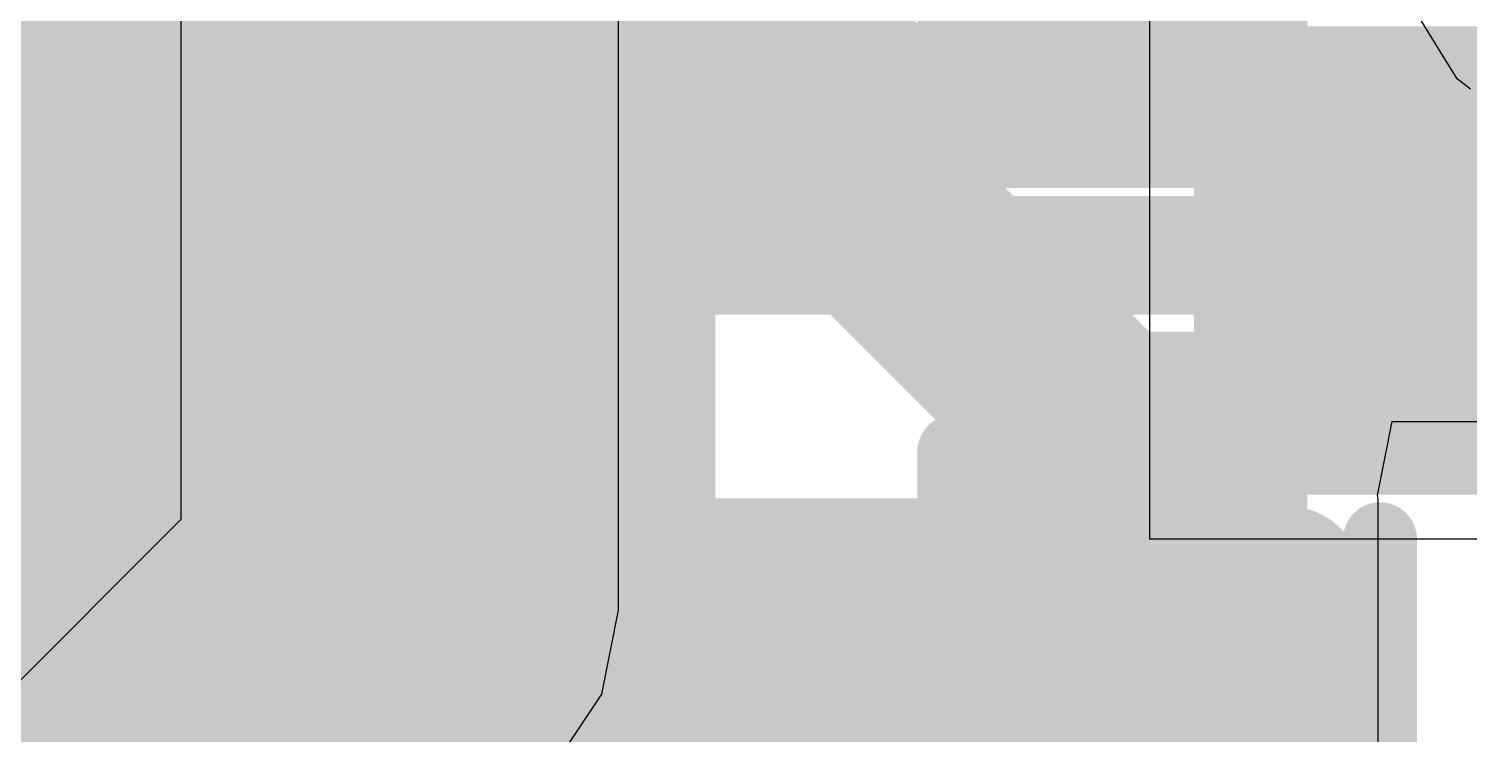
# Model space of a CAD drawing. Header units: inches. Extents: x -27 to 89, y -7 to 71.
# Drawn here: x 4.888 to 7.361, y 10.036 to 11.246 of the extents above; entities that cross this region are included whole.
import ezdxf

# ---------------------------------------------------------------- set-up
doc = ezdxf.new("R2010")
doc.units = ezdxf.units.IN
for name, color, linetype in [('Bottom Layer', 5, 'Continuous'), ('Bottom Overlay', 54, 'Continuous'), ('Bottom Paste', 16, 'Continuous'), ('Bottom Solder', 6, 'Continuous'), ('Dimensions', 6, 'Continuous'), ('Top Layer', 1, 'Continuous'), ('Top Overlay', 2, 'Continuous'), ('Top Paste', 8, 'Continuous'), ('Top Solder', 216, 'Continuous')]:
    doc.layers.add(name, color=color, linetype=linetype)

# ---------------------------------------------------------------- blocks, each defined once
blk = doc.blocks.new('C___0402_B_24')
at = {"layer": 'Bottom Layer'}
for points in [[(-0.2413, 0.3175), (-0.2412999999999999, -0.3175), (-0.6985, -0.3175), (-0.6985, 0.3175)], [(0.6985, 0.3175), (0.6985, -0.3175), (0.2413, -0.3175), (0.2412999999999999, 0.3175)]]:
    blk.add_hatch(color=5, dxfattribs=at).paths.add_polyline_path(points)
at = {"layer": 'Bottom Paste'}
for points in [[(-0.2413, 0.3175), (-0.2412999999999999, -0.3175), (-0.6985, -0.3175), (-0.6985, 0.3175)], [(0.6985, 0.3175), (0.6985, -0.3175), (0.2413, -0.3175), (0.2412999999999999, 0.3175)]]:
    blk.add_hatch(color=16, dxfattribs=at).paths.add_polyline_path(points)
at = {"layer": 'Bottom Solder'}
for points in [[(-0.18130012, 0.37749988), (-0.18130012, -0.37749988), (-0.7584998799999999, -0.37749988), (-0.7584998799999999, 0.37749988)], [(0.7584998799999999, 0.37749988), (0.7584998799999999, -0.37749988), (0.18130012, -0.37749988), (0.18130012, 0.37749988)]]:
    blk.add_hatch(color=6, dxfattribs=at).paths.add_polyline_path(points)
at = {"layer": 'Bottom Overlay'}
for points in [[(-0.2794, 0.4064, 0.127, 0.127, 0), (-0.7874, 0.4064, 0.127, 0.127, 0)], [(-0.7874, 0.4064, 0.127, 0.127, 0), (-0.7874, -0.4064, 0.127, 0.127, 0)], [(0.7874, 0.4064, 0.127, 0.127, 0), (0.2794, 0.4064, 0.127, 0.127, 0)], [(0.7874, 0.4064, 0.127, 0.127, 0), (0.7874, -0.4064, 0.127, 0.127, 0)], [(-0.2794, -0.4064, 0.127, 0.127, 0), (-0.7874, -0.4064, 0.127, 0.127, 0)], [(0.7874, -0.4064, 0.127, 0.127, 0), (0.2794, -0.4064, 0.127, 0.127, 0)]]:
    blk.add_lwpolyline(points, format="xyseb", dxfattribs=at)
for points in [[(-0.8191499999999999, 0.4064, 0.0635, 0.0635, 1), (-0.7556499999999999, 0.4064, 0.0635, 0.0635, 1)], [(-0.8191499999999999, 0.4064, 0.0635, 0.0635, 1), (-0.7556499999999999, 0.4064, 0.0635, 0.0635, 1)], [(-0.31115, 0.4064, 0.0635, 0.0635, 1), (-0.24765, 0.4064, 0.0635, 0.0635, 1)], [(0.24765, 0.4064, 0.0635, 0.0635, 1), (0.31115, 0.4064, 0.0635, 0.0635, 1)], [(0.7556499999999999, 0.4064, 0.0635, 0.0635, 1), (0.8191499999999999, 0.4064, 0.0635, 0.0635, 1)], [(0.7556499999999999, 0.4064, 0.0635, 0.0635, 1), (0.8191499999999999, 0.4064, 0.0635, 0.0635, 1)], [(-0.8191499999999999, -0.4064, 0.0635, 0.0635, 1), (-0.7556499999999999, -0.4064, 0.0635, 0.0635, 1)], [(-0.8191499999999999, -0.4064, 0.0635, 0.0635, 1), (-0.7556499999999999, -0.4064, 0.0635, 0.0635, 1)], [(-0.31115, -0.4064, 0.0635, 0.0635, 1), (-0.24765, -0.4064, 0.0635, 0.0635, 1)], [(0.24765, -0.4064, 0.0635, 0.0635, 1), (0.31115, -0.4064, 0.0635, 0.0635, 1)], [(0.7556499999999999, -0.4064, 0.0635, 0.0635, 1), (0.8191499999999999, -0.4064, 0.0635, 0.0635, 1)], [(0.7556499999999999, -0.4064, 0.0635, 0.0635, 1), (0.8191499999999999, -0.4064, 0.0635, 0.0635, 1)]]:
    blk.add_lwpolyline(points, format="xyseb", close=True, dxfattribs=at)
blk = doc.blocks.new('C___0402_B_25')
at = {"layer": 'Bottom Layer'}
for points in [[(-0.2413, 0.3175), (-0.2412999999999999, -0.3175), (-0.6985, -0.3175), (-0.6985, 0.3175)], [(0.6985, 0.3175), (0.6985, -0.3175), (0.2413, -0.3175), (0.2412999999999999, 0.3175)]]:
    blk.add_hatch(color=5, dxfattribs=at).paths.add_polyline_path(points)
at = {"layer": 'Bottom Paste'}
for points in [[(-0.2413, 0.3175), (-0.2412999999999999, -0.3175), (-0.6985, -0.3175), (-0.6985, 0.3175)], [(0.6985, 0.3175), (0.6985, -0.3175), (0.2413, -0.3175), (0.2412999999999999, 0.3175)]]:
    blk.add_hatch(color=16, dxfattribs=at).paths.add_polyline_path(points)
at = {"layer": 'Bottom Solder'}
for points in [[(-0.18130012, 0.37749988), (-0.18130012, -0.37749988), (-0.7584998799999999, -0.37749988), (-0.7584998799999999, 0.37749988)], [(0.7584998799999999, 0.37749988), (0.7584998799999999, -0.37749988), (0.18130012, -0.37749988), (0.18130012, 0.37749988)]]:
    blk.add_hatch(color=6, dxfattribs=at).paths.add_polyline_path(points)
at = {"layer": 'Bottom Overlay'}
for points in [[(-0.2794, 0.4064, 0.127, 0.127, 0), (-0.7874, 0.4064, 0.127, 0.127, 0)], [(-0.7874, 0.4064, 0.127, 0.127, 0), (-0.7874, -0.4064, 0.127, 0.127, 0)], [(0.7874, 0.4064, 0.127, 0.127, 0), (0.2794, 0.4064, 0.127, 0.127, 0)], [(0.7874, 0.4064, 0.127, 0.127, 0), (0.7874, -0.4064, 0.127, 0.127, 0)], [(-0.2794, -0.4064, 0.127, 0.127, 0), (-0.7874, -0.4064, 0.127, 0.127, 0)], [(0.7874, -0.4064, 0.127, 0.127, 0), (0.2794, -0.4064, 0.127, 0.127, 0)]]:
    blk.add_lwpolyline(points, format="xyseb", dxfattribs=at)
for points in [[(-0.8191499999999999, 0.4064, 0.0635, 0.0635, 1), (-0.7556499999999999, 0.4064, 0.0635, 0.0635, 1)], [(-0.8191499999999999, 0.4064, 0.0635, 0.0635, 1), (-0.7556499999999999, 0.4064, 0.0635, 0.0635, 1)], [(-0.31115, 0.4064, 0.0635, 0.0635, 1), (-0.24765, 0.4064, 0.0635, 0.0635, 1)], [(0.24765, 0.4064, 0.0635, 0.0635, 1), (0.31115, 0.4064, 0.0635, 0.0635, 1)], [(0.7556499999999999, 0.4064, 0.0635, 0.0635, 1), (0.8191499999999999, 0.4064, 0.0635, 0.0635, 1)], [(0.7556499999999999, 0.4064, 0.0635, 0.0635, 1), (0.8191499999999999, 0.4064, 0.0635, 0.0635, 1)], [(-0.8191499999999999, -0.4064, 0.0635, 0.0635, 1), (-0.7556499999999999, -0.4064, 0.0635, 0.0635, 1)], [(-0.8191499999999999, -0.4064, 0.0635, 0.0635, 1), (-0.7556499999999999, -0.4064, 0.0635, 0.0635, 1)], [(-0.31115, -0.4064, 0.0635, 0.0635, 1), (-0.24765, -0.4064, 0.0635, 0.0635, 1)], [(0.24765, -0.4064, 0.0635, 0.0635, 1), (0.31115, -0.4064, 0.0635, 0.0635, 1)], [(0.7556499999999999, -0.4064, 0.0635, 0.0635, 1), (0.8191499999999999, -0.4064, 0.0635, 0.0635, 1)], [(0.7556499999999999, -0.4064, 0.0635, 0.0635, 1), (0.8191499999999999, -0.4064, 0.0635, 0.0635, 1)]]:
    blk.add_lwpolyline(points, format="xyseb", close=True, dxfattribs=at)
blk = doc.blocks.new('TC_0522C_1_7_260G__28')
at = {"layer": 'Top Layer'}
blk.add_hatch(color=1, dxfattribs=at).paths.add_polyline_path([(-3.49999935, -1.54999944), (-2.49999881, -1.54999944), (-2.49999881, -2.14999824), (-3.49999935, -2.14999824)])
at = {"layer": 'Top Paste'}
blk.add_hatch(color=8, dxfattribs=at).paths.add_polyline_path([(-3.49999935, -1.54999944), (-2.49999881, -1.54999944), (-2.49999881, -2.14999824), (-3.49999935, -2.14999824)])
at = {"layer": 'Top Solder'}
blk.add_hatch(color=216, dxfattribs=at).paths.add_polyline_path([(-3.60159935, -1.44839944), (-2.39839881, -1.44839944), (-2.39839881, -2.25159824), (-3.60159935, -2.25159824)])
at = {"layer": 'Top Overlay'}
for points in [[(-2.71779746, -1.3716, 0.127, 0.127, 0), (-2.7178, 1.397, 0.127, 0.127, 0)], [(-1.42239746, -2.66699746, 0.127, 0.127, 0), (-1.87959746, -2.20979746, 0.127, 0.127, 0)]]:
    blk.add_lwpolyline(points, format="xyseb", dxfattribs=at)
for points in [[(-2.74954746, -1.3716, 0.0635, 0.0635, 1), (-2.68604746, -1.3716, 0.0635, 0.0635, 1)], [(-1.91134746, -2.20979746, 0.0635, 0.0635, 1), (-1.84784746, -2.20979746, 0.0635, 0.0635, 1)]]:
    blk.add_lwpolyline(points, format="xyseb", close=True, dxfattribs=at)
blk = doc.blocks.new('TSOT_23_8_B_33')
at = {"layer": 'Bottom Layer'}
for points in [[(-0.77499972, 0.09999853000000007), (-1.82500016, 0.09999852999999992), (-1.82500016, 0.5499976299999999), (-0.77499972, 0.5499976300000001)], [(-0.77499972, -0.5500001699999999), (-1.82500016, -0.5500001700000001), (-1.82500016, -0.1000010700000001), (-0.77499972, -0.1000010699999999)]]:
    blk.add_hatch(color=5, dxfattribs=at).paths.add_polyline_path(points)
at = {"layer": 'Bottom Paste'}
for points in [[(-0.77499972, 0.09999853000000007), (-1.82500016, 0.09999852999999992), (-1.82500016, 0.5499976299999999), (-0.77499972, 0.5499976300000001)], [(-0.77499972, -0.5500001699999999), (-1.82500016, -0.5500001700000001), (-1.82500016, -0.1000010700000001), (-0.77499972, -0.1000010699999999)]]:
    blk.add_hatch(color=16, dxfattribs=at).paths.add_polyline_path(points)
at = {"layer": 'Bottom Solder'}
for points in [[(-0.6733997199999999, -0.001601469999999926), (-1.92660016, -0.001601470000000074), (-1.92660016, 0.6515976299999999), (-0.6733997199999999, 0.65159763)], [(-0.6733997199999999, -0.6516001699999999), (-1.92660016, -0.65160017), (-1.92660016, 0.001598929999999926), (-0.6733997199999999, 0.001598930000000074)], [(-0.6733997199999999, -1.30160141), (-1.92660016, -1.30160141), (-1.92660016, -0.64840231), (-0.6733997199999999, -0.6484023099999998)]]:
    blk.add_hatch(color=6, dxfattribs=at).paths.add_polyline_path(points)

msp = doc.modelspace()

# ---------------------------------------------------------------- hatches: boundary and pattern name
at = {"layer": 'Bottom Layer'}
msp.add_hatch(color=5, dxfattribs=at).paths.add_polyline_path([(4.91519972, 9.991001099999998), (7.0231, 9.991001099999998), (7.0231, 10.44100274), (4.91519972, 10.44100274)])

# ---------------------------------------------------------------- linework, layer by layer
for p, q in [((7.339921819999999, 11.16055426), (7.27251276, 11.2693831)), ((7.36280468, 11.14238056), (7.339921819999999, 11.16055426)), ((7.20346032, 10.44563316), (7.228586, 10.57263316)), ((7.228586, 10.57263316), (8.31661786, 10.57263316)), ((7.204382339999999, 10.44100274), (7.20346032, 10.44563316)), ((7.204382339999999, 9.991001099999998), (7.204382339999999, 10.44100274))]:
    msp.add_line(p, q, dxfattribs=at)
for points in [[(5.44019994, 10.86600062, 0.2032, 0.2032, 0), (5.4486937, 10.85750686, 0.2032, 0.2032, 0)], [(5.4486937, 10.85750686, 0.2032, 0.2032, 0), (8.69809538, 10.85750686, 0.2032, 0.2032, 0)]]:
    msp.add_lwpolyline(points, format="xyseb", dxfattribs=at)
for points in [[(5.38939994, 10.86600062, 0.1016, 0.1016, 1), (5.490999939999999, 10.86600062, 0.1016, 0.1016, 1)], [(5.3978937, 10.85750686, 0.1016, 0.1016, 1), (5.499493699999999, 10.85750686, 0.1016, 0.1016, 1)], [(5.3978937, 10.85750686, 0.1016, 0.1016, 1), (5.499493699999999, 10.85750686, 0.1016, 0.1016, 1)]]:
    msp.add_lwpolyline(points, format="xyseb", close=True, dxfattribs=at)
at = {"layer": 'Dimensions'}
for points in [[(5.90857848, 11.44999996, 0.254, 0.254, 0), (6.949998799999999, 10.40857964, 0.254, 0.254, 0)], [(5.79999856, 11.10000066, 0.254, 0.254, 0), (5.79999856, 11.40000006, 0.254, 0.254, 0)], [(5.88786732, 11.40000006, 0.254, 0.254, 0), (6.899998899999999, 10.38787102, 0.254, 0.254, 0)], [(5.79999856, 11.10000066, 0.254, 0.254, 0), (6.09999796, 11.10000066, 0.254, 0.254, 0)], [(6.09999796, 11.10000066, 0.254, 0.254, 0), (6.599999499999999, 10.60000166, 0.254, 0.254, 0)], [(6.25857778, 11.10000066, 0.254, 0.254, 0), (7.049998599999999, 11.10000066, 0.254, 0.254, 0)], [(7.049998599999999, 11.10000066, 0.254, 0.254, 0), (7.1428229, 11.10000066, 0.254, 0.254, 0)], [(7.049998599999999, 10.60000166, 0.254, 0.254, 0), (7.049998599999999, 11.10000066, 0.254, 0.254, 0)], [(7.1428229, 11.10000066, 0.254, 0.254, 0), (7.185220579999999, 11.10000066, 0.254, 0.254, 0)], [(7.1428229, 10.60000166, 0.254, 0.254, 0), (7.1428229, 11.10000066, 0.254, 0.254, 0)], [(7.185220579999999, 11.10000066, 0.254, 0.254, 0), (7.231634, 11.10000066, 0.254, 0.254, 0)], [(7.185220579999999, 10.60000166, 0.254, 0.254, 0), (7.185220579999999, 11.10000066, 0.254, 0.254, 0)], [(7.231634, 11.10000066, 0.254, 0.254, 0), (7.69999984, 11.10000066, 0.254, 0.254, 0)], [(7.231634, 10.60000166, 0.254, 0.254, 0), (7.231634, 11.10000066, 0.254, 0.254, 0)], [(4.709485119999999, 10.86412102, 0.254, 0.254, -0.04649026391168175), (5.04545092, 10.79471298, 0.254, 0.254, 0)], [(4.49999862, 10.8256578, 0.254, 0.254, -0.9999999999999999), (4.49999862, 7.174346839999999, 0.254, 0.254, 0)], [(5.04545092, 10.79471044, 0.254, 0.254, -0.006754652555023862), (5.094028419999999, 10.77916056, 0.254, 0.254, 0)], [(5.094028419999999, 10.77916056, 0.254, 0.254, 0), (5.11015234, 10.77367924, 0.254, 0.254, 0)], [(4.632556139999999, 10.77077348, 0.254, 0.254, -0.04138337073966245), (4.91954566, 10.72541162, 0.254, 0.254, 0)], [(5.11015234, 10.77367924, 0.254, 0.254, 0), (5.11546856, 10.77183774, 0.254, 0.254, 0)], [(5.11546856, 10.77183774, 0.254, 0.254, 0), (5.1207416, 10.76999624, 0.254, 0.254, 0)], [(5.1207416, 10.76999624, 0.254, 0.254, 0), (5.12598416, 10.76814966, 0.254, 0.254, 0)], [(5.12598416, 10.76814966, 0.254, 0.254, 0), (5.1312064, 10.76629292, 0.254, 0.254, 0)], [(5.1312064, 10.76629292, 0.254, 0.254, 0), (5.13641848, 10.76442094, 0.254, 0.254, 0)], [(5.13641848, 10.76442094, 0.254, 0.254, 0), (5.14163056, 10.76253118, 0.254, 0.254, 0)], [(5.14163056, 10.76253118, 0.254, 0.254, 0), (5.157388719999999, 10.75670442, 0.254, 0.254, 0)], [(5.157388719999999, 10.75670442, 0.254, 0.254, 0), (5.16271764, 10.75469528, 0.254, 0.254, 0)], [(5.16271764, 10.75469528, 0.254, 0.254, 0), (5.1680999, 10.75264804, 0.254, 0.254, 0)], [(5.1680999, 10.75264804, 0.254, 0.254, 0), (5.17355328, 10.75055508, 0.254, 0.254, 0)], [(5.17355328, 10.75055508, 0.254, 0.254, 0), (5.179082859999999, 10.74841132, 0.254, 0.254, 0)], [(5.179082859999999, 10.74841132, 0.254, 0.254, 0), (5.1846988, 10.74621676, 0.254, 0.254, 0)], [(5.1846988, 10.74621676, 0.254, 0.254, 0), (5.19041888, 10.74396378, 0.254, 0.254, 0)], [(5.19041888, 10.74396378, 0.254, 0.254, 0), (5.19618468, 10.7416727, 0.254, 0.254, 0)], [(5.19618468, 10.7416727, 0.254, 0.254, -0.00563168888976735), (5.23624556, 10.72515, 0.254, 0.254, 0)], [(4.91954566, 10.72541416, 0.254, 0.254, -0.006796890249180593), (4.96677188, 10.71321454, 0.254, 0.254, 0)], [(4.96677188, 10.71321454, 0.254, 0.254, 0), (4.9971833, 10.70463188, 0.254, 0.254, 0)], [(4.9971833, 10.70463188, 0.254, 0.254, -0.0902708687378922), (5.565394, 10.42052526, 0.254, 0.254, 0)], [(5.236248099999999, 10.72515254, 0.254, 0.254, -0.006481059442711229), (5.281386439999999, 10.70524656, 0.254, 0.254, 0)], [(5.2813839, 10.70524402, 0.254, 0.254, -0.007340024396047336), (5.33133554, 10.68154582, 0.254, 0.254, 0)], [(5.33133554, 10.68154582, 0.254, 0.254, -0.0106736875925717), (5.40192976, 10.64488346, 0.254, 0.254, 0)], [(5.40192976, 10.644886, 0.254, 0.254, -0.04710975130350849), (5.6894984, 10.45045408, 0.254, 0.254, 0)], [(6.599999499999999, 10.30000226, 0.254, 0.254, 0), (6.599999499999999, 10.60000166, 0.254, 0.254, 0)], [(6.758579319999999, 10.60000166, 0.254, 0.254, 0), (7.049998599999999, 10.60000166, 0.254, 0.254, 0)], [(7.049998599999999, 10.60000166, 0.254, 0.254, 0), (7.1428229, 10.60000166, 0.254, 0.254, 0)], [(7.1428229, 10.60000166, 0.254, 0.254, 0), (7.185220579999999, 10.60000166, 0.254, 0.254, 0)], [(7.185220579999999, 10.60000166, 0.254, 0.254, 0), (7.231634, 10.60000166, 0.254, 0.254, 0)], [(7.231634, 10.60000166, 0.254, 0.254, 0), (7.69999984, 10.60000166, 0.254, 0.254, 0)], [(5.689500939999999, 10.45045154, 0.254, 0.254, -0.00813929296973375), (5.7362217, 10.41072594, 0.254, 0.254, 0)], [(5.565394, 10.42052526, 0.254, 0.254, -0.004978584098130129), (5.592602479999999, 10.39968964, 0.254, 0.254, 0)], [(5.736224239999999, 10.41072848, 0.254, 0.254, -0.006462547606472917), (5.77279262, 10.37774912, 0.254, 0.254, 0)], [(6.899998899999999, 10.38787102, 0.254, 0.254, 0), (6.949998799999999, 10.40857964, 0.254, 0.254, 0)], [(6.949998799999999, 10.30000226, 0.254, 0.254, 0), (6.949998799999999, 10.40857964, 0.254, 0.254, 0)], [(5.592602479999999, 10.39968964, 0.254, 0.254, -0.005804430428213729), (5.62416452, 10.3744268, 0.254, 0.254, 0)], [(6.899998899999999, 10.30000226, 0.254, 0.254, 0), (6.899998899999999, 10.38787102, 0.254, 0.254, 0)], [(5.62416452, 10.3744268, 0.254, 0.254, -0.006640871347388536), (5.65993534, 10.34429986, 0.254, 0.254, 0)], [(5.77279008, 10.37775166, 0.254, 0.254, -0.005613300573977141), (5.80419464, 10.3480235, 0.254, 0.254, 0)], [(5.65993534, 10.3443024, 0.254, 0.254, -0.009168157268736947), (5.708487439999999, 10.30071346, 0.254, 0.254, 0)], [(5.80419464, 10.34802096, 0.254, 0.254, -0.01117700047595435), (5.865119079999999, 10.28634722, 0.254, 0.254, 0)], [(5.708487439999999, 10.30071346, 0.254, 0.254, -0.0601378076736282), (5.98603832, 9.971740279999999, 0.254, 0.254, 0)], [(5.865119079999999, 10.28634722, 0.254, 0.254, -0.005656669671801436), (5.894382419999999, 10.2546531, 0.254, 0.254, 0)], [(6.599999499999999, 10.30000226, 0.254, 0.254, 0), (6.899998899999999, 10.30000226, 0.254, 0.254, 0)], [(6.899998899999999, 10.30000226, 0.254, 0.254, 0), (7.049998599999999, 10.30000226, 0.254, 0.254, 0)], [(6.899998899999999, 7.69999984, 0.254, 0.254, 0), (6.899998899999999, 10.30000226, 0.254, 0.254, 0)], [(7.049998599999999, 7.69999984, 0.254, 0.254, 0), (7.049998599999999, 10.30000226, 0.254, 0.254, 0)], [(5.89438496, 10.2546531, 0.254, 0.254, -0.006510992796997654), (5.92682076, 10.21776214, 0.254, 0.254, 0)], [(5.926818219999999, 10.21776214, 0.254, 0.254, -0.008195938290852335), (5.96585548, 10.17064006, 0.254, 0.254, 0)], [(5.96585548, 10.17064006, 0.254, 0.254, -0.01403472944475421), (6.02836488, 10.0879656, 0.254, 0.254, 0)], [(6.028367419999999, 10.08796814, 0.254, 0.254, -0.02980162167333127), (6.1447299, 9.90221794, 0.254, 0.254, 0)], [(4.49999862, 10.00000286, 0.254, 0.254, -0.9999999999999999), (4.49999862, 8.00000178, 0.254, 0.254, 0)], [(5.98603832, 9.97173774, 0.254, 0.254, -0.0139848636294161), (6.03768414, 9.8879279, 0.254, 0.254, 0)]]:
    msp.add_lwpolyline(points, format="xyseb", dxfattribs=at)
for points in [[(5.736498559999999, 11.10000066, 0.127, 0.127, 1), (5.86349856, 11.10000066, 0.127, 0.127, 1)], [(5.736498559999999, 11.10000066, 0.127, 0.127, 1), (5.86349856, 11.10000066, 0.127, 0.127, 1)], [(6.036497959999999, 11.10000066, 0.127, 0.127, 1), (6.16349796, 11.10000066, 0.127, 0.127, 1)], [(6.036497959999999, 11.10000066, 0.127, 0.127, 1), (6.16349796, 11.10000066, 0.127, 0.127, 1)], [(6.195077779999999, 11.10000066, 0.127, 0.127, 1), (6.32207778, 11.10000066, 0.127, 0.127, 1)], [(6.986498599999999, 11.10000066, 0.127, 0.127, 1), (7.1134986, 11.10000066, 0.127, 0.127, 1)], [(6.986498599999999, 11.10000066, 0.127, 0.127, 1), (7.1134986, 11.10000066, 0.127, 0.127, 1)], [(6.986498599999999, 11.10000066, 0.127, 0.127, 1), (7.1134986, 11.10000066, 0.127, 0.127, 1)], [(7.079322899999999, 11.10000066, 0.127, 0.127, 1), (7.2063229, 11.10000066, 0.127, 0.127, 1)], [(7.079322899999999, 11.10000066, 0.127, 0.127, 1), (7.2063229, 11.10000066, 0.127, 0.127, 1)], [(7.079322899999999, 11.10000066, 0.127, 0.127, 1), (7.2063229, 11.10000066, 0.127, 0.127, 1)], [(7.121720579999999, 11.10000066, 0.127, 0.127, 1), (7.24872058, 11.10000066, 0.127, 0.127, 1)], [(7.121720579999999, 11.10000066, 0.127, 0.127, 1), (7.24872058, 11.10000066, 0.127, 0.127, 1)], [(7.121720579999999, 11.10000066, 0.127, 0.127, 1), (7.24872058, 11.10000066, 0.127, 0.127, 1)], [(7.168134, 11.10000066, 0.127, 0.127, 1), (7.295134, 11.10000066, 0.127, 0.127, 1)], [(7.168134, 11.10000066, 0.127, 0.127, 1), (7.295134, 11.10000066, 0.127, 0.127, 1)], [(7.168134, 11.10000066, 0.127, 0.127, 1), (7.295134, 11.10000066, 0.127, 0.127, 1)], [(4.98195092, 10.79471298, 0.127, 0.127, 1), (5.10895092, 10.79471298, 0.127, 0.127, 1)], [(4.98195092, 10.79471044, 0.127, 0.127, 1), (5.10895092, 10.79471044, 0.127, 0.127, 1)], [(5.03052842, 10.77916056, 0.127, 0.127, 1), (5.157528419999999, 10.77916056, 0.127, 0.127, 1)], [(5.03052842, 10.77916056, 0.127, 0.127, 1), (5.157528419999999, 10.77916056, 0.127, 0.127, 1)], [(5.04665234, 10.77367924, 0.127, 0.127, 1), (5.17365234, 10.77367924, 0.127, 0.127, 1)], [(5.04665234, 10.77367924, 0.127, 0.127, 1), (5.17365234, 10.77367924, 0.127, 0.127, 1)], [(5.05196856, 10.77183774, 0.127, 0.127, 1), (5.178968559999999, 10.77183774, 0.127, 0.127, 1)], [(5.05196856, 10.77183774, 0.127, 0.127, 1), (5.178968559999999, 10.77183774, 0.127, 0.127, 1)], [(5.0572416, 10.76999624, 0.127, 0.127, 1), (5.1842416, 10.76999624, 0.127, 0.127, 1)], [(5.0572416, 10.76999624, 0.127, 0.127, 1), (5.1842416, 10.76999624, 0.127, 0.127, 1)], [(5.062484159999999, 10.76814966, 0.127, 0.127, 1), (5.18948416, 10.76814966, 0.127, 0.127, 1)], [(5.062484159999999, 10.76814966, 0.127, 0.127, 1), (5.18948416, 10.76814966, 0.127, 0.127, 1)], [(5.0677064, 10.76629292, 0.127, 0.127, 1), (5.194706399999999, 10.76629292, 0.127, 0.127, 1)], [(5.0677064, 10.76629292, 0.127, 0.127, 1), (5.194706399999999, 10.76629292, 0.127, 0.127, 1)], [(5.072918479999999, 10.76442094, 0.127, 0.127, 1), (5.199918479999999, 10.76442094, 0.127, 0.127, 1)], [(5.072918479999999, 10.76442094, 0.127, 0.127, 1), (5.199918479999999, 10.76442094, 0.127, 0.127, 1)], [(5.07813056, 10.76253118, 0.127, 0.127, 1), (5.20513056, 10.76253118, 0.127, 0.127, 1)], [(5.07813056, 10.76253118, 0.127, 0.127, 1), (5.20513056, 10.76253118, 0.127, 0.127, 1)], [(5.09388872, 10.75670442, 0.127, 0.127, 1), (5.22088872, 10.75670442, 0.127, 0.127, 1)], [(5.09388872, 10.75670442, 0.127, 0.127, 1), (5.22088872, 10.75670442, 0.127, 0.127, 1)], [(5.09921764, 10.75469528, 0.127, 0.127, 1), (5.22621764, 10.75469528, 0.127, 0.127, 1)], [(5.09921764, 10.75469528, 0.127, 0.127, 1), (5.22621764, 10.75469528, 0.127, 0.127, 1)], [(5.104599899999999, 10.75264804, 0.127, 0.127, 1), (5.2315999, 10.75264804, 0.127, 0.127, 1)], [(5.104599899999999, 10.75264804, 0.127, 0.127, 1), (5.2315999, 10.75264804, 0.127, 0.127, 1)], [(5.11005328, 10.75055508, 0.127, 0.127, 1), (5.23705328, 10.75055508, 0.127, 0.127, 1)], [(5.11005328, 10.75055508, 0.127, 0.127, 1), (5.23705328, 10.75055508, 0.127, 0.127, 1)], [(5.11558286, 10.74841132, 0.127, 0.127, 1), (5.24258286, 10.74841132, 0.127, 0.127, 1)], [(5.11558286, 10.74841132, 0.127, 0.127, 1), (5.24258286, 10.74841132, 0.127, 0.127, 1)], [(5.121198799999999, 10.74621676, 0.127, 0.127, 1), (5.2481988, 10.74621676, 0.127, 0.127, 1)], [(5.121198799999999, 10.74621676, 0.127, 0.127, 1), (5.2481988, 10.74621676, 0.127, 0.127, 1)], [(5.12691888, 10.74396378, 0.127, 0.127, 1), (5.25391888, 10.74396378, 0.127, 0.127, 1)], [(5.12691888, 10.74396378, 0.127, 0.127, 1), (5.25391888, 10.74396378, 0.127, 0.127, 1)], [(5.13268468, 10.7416727, 0.127, 0.127, 1), (5.25968468, 10.7416727, 0.127, 0.127, 1)], [(5.13268468, 10.7416727, 0.127, 0.127, 1), (5.25968468, 10.7416727, 0.127, 0.127, 1)], [(4.856045659999999, 10.72541416, 0.127, 0.127, 1), (4.983045659999999, 10.72541416, 0.127, 0.127, 1)], [(4.856045659999999, 10.72541162, 0.127, 0.127, 1), (4.983045659999999, 10.72541162, 0.127, 0.127, 1)], [(4.903271879999999, 10.71321454, 0.127, 0.127, 1), (5.03027188, 10.71321454, 0.127, 0.127, 1)], [(4.903271879999999, 10.71321454, 0.127, 0.127, 1), (5.03027188, 10.71321454, 0.127, 0.127, 1)], [(4.9336833, 10.70463188, 0.127, 0.127, 1), (5.0606833, 10.70463188, 0.127, 0.127, 1)], [(4.9336833, 10.70463188, 0.127, 0.127, 1), (5.0606833, 10.70463188, 0.127, 0.127, 1)], [(5.17274556, 10.72515, 0.127, 0.127, 1), (5.299745559999999, 10.72515, 0.127, 0.127, 1)], [(5.1727481, 10.72515254, 0.127, 0.127, 1), (5.2997481, 10.72515254, 0.127, 0.127, 1)], [(5.2178839, 10.70524402, 0.127, 0.127, 1), (5.344883899999999, 10.70524402, 0.127, 0.127, 1)], [(5.217886439999999, 10.70524656, 0.127, 0.127, 1), (5.34488644, 10.70524656, 0.127, 0.127, 1)], [(5.26783554, 10.68154582, 0.127, 0.127, 1), (5.39483554, 10.68154582, 0.127, 0.127, 1)], [(5.26783554, 10.68154582, 0.127, 0.127, 1), (5.39483554, 10.68154582, 0.127, 0.127, 1)], [(5.33842976, 10.644886, 0.127, 0.127, 1), (5.465429759999999, 10.644886, 0.127, 0.127, 1)], [(5.33842976, 10.64488346, 0.127, 0.127, 1), (5.465429759999999, 10.64488346, 0.127, 0.127, 1)], [(6.536499499999999, 10.60000166, 0.127, 0.127, 1), (6.663499499999999, 10.60000166, 0.127, 0.127, 1)], [(6.536499499999999, 10.60000166, 0.127, 0.127, 1), (6.663499499999999, 10.60000166, 0.127, 0.127, 1)], [(6.695079319999999, 10.60000166, 0.127, 0.127, 1), (6.822079319999999, 10.60000166, 0.127, 0.127, 1)], [(6.986498599999999, 10.60000166, 0.127, 0.127, 1), (7.1134986, 10.60000166, 0.127, 0.127, 1)], [(6.986498599999999, 10.60000166, 0.127, 0.127, 1), (7.1134986, 10.60000166, 0.127, 0.127, 1)], [(6.986498599999999, 10.60000166, 0.127, 0.127, 1), (7.1134986, 10.60000166, 0.127, 0.127, 1)], [(7.079322899999999, 10.60000166, 0.127, 0.127, 1), (7.2063229, 10.60000166, 0.127, 0.127, 1)], [(7.079322899999999, 10.60000166, 0.127, 0.127, 1), (7.2063229, 10.60000166, 0.127, 0.127, 1)], [(7.079322899999999, 10.60000166, 0.127, 0.127, 1), (7.2063229, 10.60000166, 0.127, 0.127, 1)], [(7.121720579999999, 10.60000166, 0.127, 0.127, 1), (7.24872058, 10.60000166, 0.127, 0.127, 1)], [(7.121720579999999, 10.60000166, 0.127, 0.127, 1), (7.24872058, 10.60000166, 0.127, 0.127, 1)], [(7.121720579999999, 10.60000166, 0.127, 0.127, 1), (7.24872058, 10.60000166, 0.127, 0.127, 1)], [(7.168134, 10.60000166, 0.127, 0.127, 1), (7.295134, 10.60000166, 0.127, 0.127, 1)], [(7.168134, 10.60000166, 0.127, 0.127, 1), (7.295134, 10.60000166, 0.127, 0.127, 1)], [(7.168134, 10.60000166, 0.127, 0.127, 1), (7.295134, 10.60000166, 0.127, 0.127, 1)], [(5.625998399999999, 10.45045408, 0.127, 0.127, 1), (5.7529984, 10.45045408, 0.127, 0.127, 1)], [(5.62600094, 10.45045154, 0.127, 0.127, 1), (5.75300094, 10.45045154, 0.127, 0.127, 1)], [(5.501893999999999, 10.42052526, 0.127, 0.127, 1), (5.628894, 10.42052526, 0.127, 0.127, 1)], [(5.501893999999999, 10.42052526, 0.127, 0.127, 1), (5.628894, 10.42052526, 0.127, 0.127, 1)], [(5.672721699999999, 10.41072594, 0.127, 0.127, 1), (5.799721699999999, 10.41072594, 0.127, 0.127, 1)], [(5.67272424, 10.41072848, 0.127, 0.127, 1), (5.79972424, 10.41072848, 0.127, 0.127, 1)], [(6.886498799999999, 10.40857964, 0.127, 0.127, 1), (7.013498799999999, 10.40857964, 0.127, 0.127, 1)], [(6.886498799999999, 10.40857964, 0.127, 0.127, 1), (7.013498799999999, 10.40857964, 0.127, 0.127, 1)], [(6.886498799999999, 10.40857964, 0.127, 0.127, 1), (7.013498799999999, 10.40857964, 0.127, 0.127, 1)], [(5.52910248, 10.39968964, 0.127, 0.127, 1), (5.656102479999999, 10.39968964, 0.127, 0.127, 1)], [(5.52910248, 10.39968964, 0.127, 0.127, 1), (5.656102479999999, 10.39968964, 0.127, 0.127, 1)], [(6.8364989, 10.38787102, 0.127, 0.127, 1), (6.963498899999999, 10.38787102, 0.127, 0.127, 1)], [(6.8364989, 10.38787102, 0.127, 0.127, 1), (6.963498899999999, 10.38787102, 0.127, 0.127, 1)], [(6.8364989, 10.38787102, 0.127, 0.127, 1), (6.963498899999999, 10.38787102, 0.127, 0.127, 1)], [(5.56066452, 10.3744268, 0.127, 0.127, 1), (5.68766452, 10.3744268, 0.127, 0.127, 1)], [(5.56066452, 10.3744268, 0.127, 0.127, 1), (5.68766452, 10.3744268, 0.127, 0.127, 1)], [(5.70929008, 10.37775166, 0.127, 0.127, 1), (5.83629008, 10.37775166, 0.127, 0.127, 1)], [(5.70929262, 10.37774912, 0.127, 0.127, 1), (5.836292619999999, 10.37774912, 0.127, 0.127, 1)], [(5.59643534, 10.3443024, 0.127, 0.127, 1), (5.72343534, 10.3443024, 0.127, 0.127, 1)], [(5.59643534, 10.34429986, 0.127, 0.127, 1), (5.72343534, 10.34429986, 0.127, 0.127, 1)], [(5.74069464, 10.3480235, 0.127, 0.127, 1), (5.86769464, 10.3480235, 0.127, 0.127, 1)], [(5.74069464, 10.34802096, 0.127, 0.127, 1), (5.86769464, 10.34802096, 0.127, 0.127, 1)], [(5.64498744, 10.30071346, 0.127, 0.127, 1), (5.771987439999999, 10.30071346, 0.127, 0.127, 1)], [(5.64498744, 10.30071346, 0.127, 0.127, 1), (5.771987439999999, 10.30071346, 0.127, 0.127, 1)], [(5.80161908, 10.28634722, 0.127, 0.127, 1), (5.92861908, 10.28634722, 0.127, 0.127, 1)], [(5.80161908, 10.28634722, 0.127, 0.127, 1), (5.92861908, 10.28634722, 0.127, 0.127, 1)], [(6.536499499999999, 10.30000226, 0.127, 0.127, 1), (6.663499499999999, 10.30000226, 0.127, 0.127, 1)], [(6.536499499999999, 10.30000226, 0.127, 0.127, 1), (6.663499499999999, 10.30000226, 0.127, 0.127, 1)], [(6.8364989, 10.30000226, 0.127, 0.127, 1), (6.963498899999999, 10.30000226, 0.127, 0.127, 1)], [(6.8364989, 10.30000226, 0.127, 0.127, 1), (6.963498899999999, 10.30000226, 0.127, 0.127, 1)], [(6.8364989, 10.30000226, 0.127, 0.127, 1), (6.963498899999999, 10.30000226, 0.127, 0.127, 1)], [(6.8364989, 10.30000226, 0.127, 0.127, 1), (6.963498899999999, 10.30000226, 0.127, 0.127, 1)], [(6.886498799999999, 10.30000226, 0.127, 0.127, 1), (7.013498799999999, 10.30000226, 0.127, 0.127, 1)], [(6.986498599999999, 10.30000226, 0.127, 0.127, 1), (7.1134986, 10.30000226, 0.127, 0.127, 1)], [(6.986498599999999, 10.30000226, 0.127, 0.127, 1), (7.1134986, 10.30000226, 0.127, 0.127, 1)], [(5.83088242, 10.2546531, 0.127, 0.127, 1), (5.95788242, 10.2546531, 0.127, 0.127, 1)], [(5.83088496, 10.2546531, 0.127, 0.127, 1), (5.957884959999999, 10.2546531, 0.127, 0.127, 1)], [(5.86331822, 10.21776214, 0.127, 0.127, 1), (5.99031822, 10.21776214, 0.127, 0.127, 1)], [(5.86332076, 10.21776214, 0.127, 0.127, 1), (5.990320759999999, 10.21776214, 0.127, 0.127, 1)], [(5.90235548, 10.17064006, 0.127, 0.127, 1), (6.02935548, 10.17064006, 0.127, 0.127, 1)], [(5.90235548, 10.17064006, 0.127, 0.127, 1), (6.02935548, 10.17064006, 0.127, 0.127, 1)], [(5.964864879999999, 10.0879656, 0.127, 0.127, 1), (6.091864879999999, 10.0879656, 0.127, 0.127, 1)], [(5.96486742, 10.08796814, 0.127, 0.127, 1), (6.09186742, 10.08796814, 0.127, 0.127, 1)], [(5.92253832, 9.971740279999999, 0.127, 0.127, 1), (6.049538319999999, 9.971740279999999, 0.127, 0.127, 1)], [(5.92253832, 9.97173774, 0.127, 0.127, 1), (6.049538319999999, 9.97173774, 0.127, 0.127, 1)]]:
    msp.add_lwpolyline(points, format="xyseb", close=True, dxfattribs=at)
at = {"layer": 'Top Layer'}
for p, q in [((5.900409839999999, 10.24898636), (5.900409839999999, 12.1227723)), ((5.14937756, 11.48472684), (5.14937756, 10.40453088)), ((6.812064100000001, 11.32680996), (6.812064100000001, 10.37121116)), ((5.14937756, 10.40453088), (4.48845178, 9.74360256)), ((6.812064100000001, 10.37121116), (8.1676621, 10.37121116)), ((5.87182468, 10.10528332), (5.900409839999999, 10.24898636)), ((5.7904253, 9.9834573), (5.87182468, 10.10528332))]:
    msp.add_line(p, q, dxfattribs=at)
for points in [[(5.5248937, 10.24898636, 0.3809999999999999, 0.3809999999999999, 0), (5.5248937, 12.51093002, 0.3809999999999999, 0.3809999999999999, 0)], [(4.64399376, 9.36808642, 0.3809999999999999, 0.3809999999999999, 0), (5.5248937, 10.24898636, 0.3809999999999999, 0.3809999999999999, 0)]]:
    msp.add_lwpolyline(points, format="xyseb", dxfattribs=at)
msp.add_lwpolyline([(5.4296437, 10.24898636, 0.1905, 0.1905, 1), (5.6201437, 10.24898636, 0.1905, 0.1905, 1)], format="xyseb", close=True, dxfattribs=at)
msp.add_lwpolyline([(5.4296437, 10.24898636, 0.1905, 0.1905, 1), (5.6201437, 10.24898636, 0.1905, 0.1905, 1)], format="xyseb", close=True, dxfattribs=at)

# ---------------------------------------------------------------- block references
at = {"rotation": 180}
for name, p in [('TSOT_23_8_B_33', (4.1402, 10.541)), ('C___0402_B_25', (7.264399999999999, 11.61760186)), ('TC_0522C_1_7_260G__28', (4.48986402, 8.999011719999999)), ('C___0402_B_24', (7.264399999999999, 10.11440192))]:
    msp.add_blockref(name, p, dxfattribs=at)

doc.saveas('drawing.dxf')
